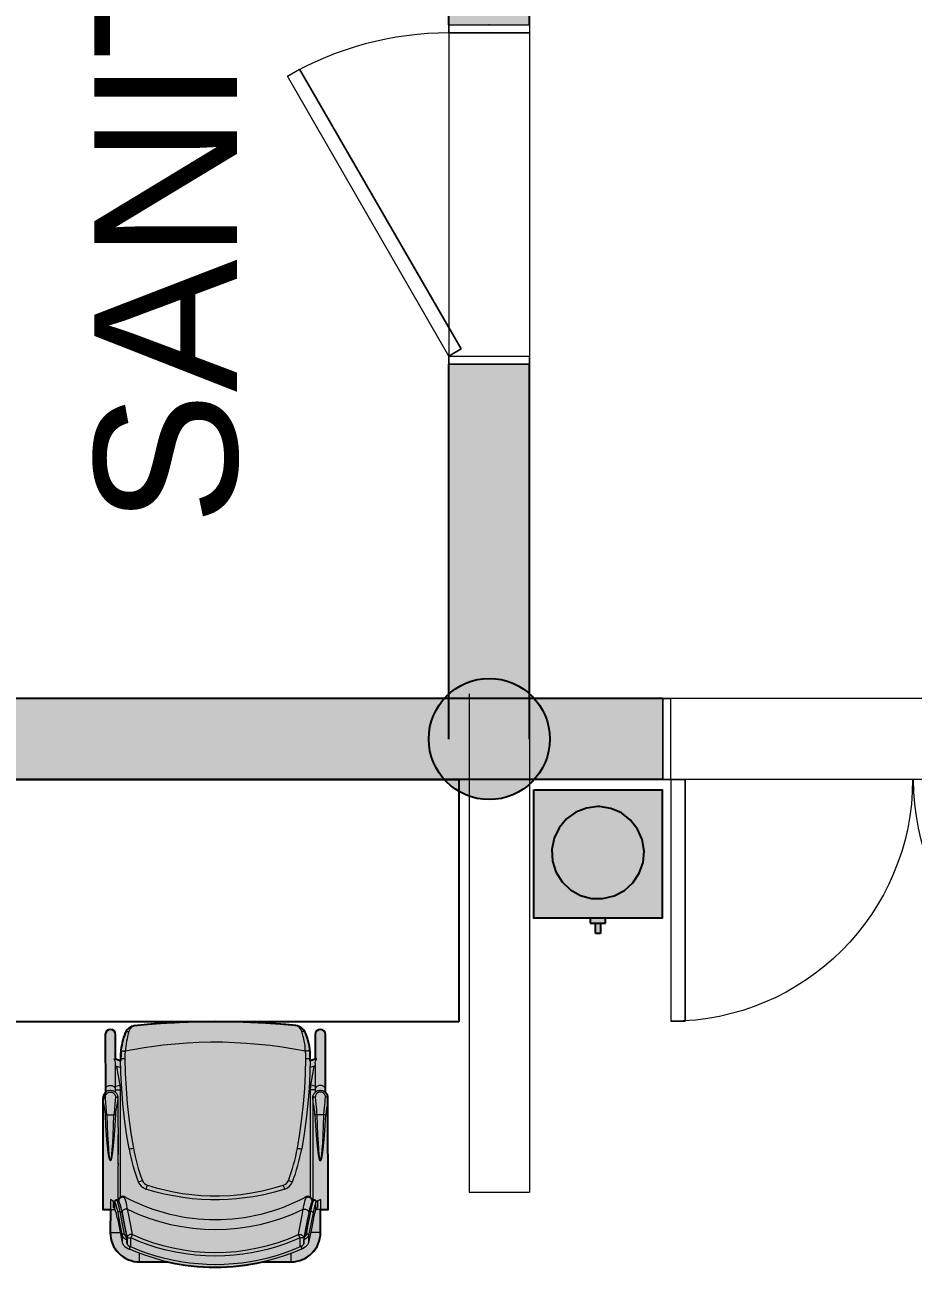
# Model space of a CAD drawing. Header units: metres. Extents: x 512 to 829, y -209 to 245.
# Drawn here: x 652.787 to 654.987, y -92.637 to -89.557 of the extents above; entities that cross this region are included whole.
import ezdxf

# ---------------------------------------------------------------- set-up
doc = ezdxf.new("R2010")
doc.units = ezdxf.units.M
doc.header["$LTSCALE"] = 0.508
doc.set_wipeout_variables(frame=1)
doc.header["$PDSIZE"] = -2
doc.layers.get('0').update_dxf_attribs({"lineweight": 15})
for name, color, linetype, lineweight in [('CONTORNO', 7, 'Continuous', 15), ('None', 7, 'Continuous', 5), ('NãoImprimir', 7, 'Continuous', 5), ('Peitoris', 2, 'Continuous', 5), ('Telhado-Princ', 7, 'Continuous', 5), ('TEXTO', 7, 'Continuous', 15)]:
    doc.layers.add(name, color=color, linetype=linetype, lineweight=lineweight)
for name, color, linetype in [('MB-ARQ-MOBILIÁRIO 02', 2, 'Continuous'), ('MB-ARQ-MOBILIÁRIO-CADEIRAS', 7, 'Continuous'), ('MB-ARQ-MOBILIÁRIO-EQUIPAMENTO', 21, 'Continuous'), ('MB-ARQ-MOBILIÁRIO-EQUIPAMENTO-HATCH', 253, 'Continuous')]:
    doc.layers.add(name, color=color, linetype=linetype)
doc.layers.add('MB-ARQ-MOBILIÁRIO-BP BRANCO', color=7, linetype='Continuous', true_color=0xebece5)
doc.layers.add('MB-ARQ-MOBILIÁRIO-CADEIRAS-02', color=7, linetype='Continuous', true_color=0x747474)
doc.styles.add('Arial', font='arial.ttf')

# ---------------------------------------------------------------- blocks, each defined once
blk = doc.blocks.new('Grupo-5617')
at = {"layer": 'None', "color": 7, "linetype": 'Continuous', "lineweight": 5}
for p, q in [((-0.42, 0.1), (-0.42, -0.1)), ((0.42, 0.1), (0.42, -0.1))]:
    blk.add_line(p, q, dxfattribs=at)
blk = doc.blocks.new('Grupo-5618')
at = {"layer": 'None', "color": 7, "linetype": 'Continuous', "lineweight": 5}
for points in [[(-0.42, 0.1), (-0.4, 0.1), (-0.4, -0.1), (-0.42, -0.1)], [(0.4, 0.1), (0.42, 0.1), (0.42, -0.1), (0.4, -0.1)]]:
    blk.add_lwpolyline(points, close=True, dxfattribs=at)
blk = doc.blocks.new('Grupo-5619')
at = {"layer": 'None', "color": 7, "linetype": 'Continuous', "lineweight": 5}
for p, q in [((-0.42, 0.1), (-0.4, 0.1)), ((-0.4, 0.1), (-0.4, -0.1)), ((0.42, 0.1), (0.4, 0.1)), ((0.4, 0.1), (0.4, -0.1)), ((-0.42, -0.1), (-0.4, -0.1)), ((0.42, -0.1), (0.4, -0.1))]:
    blk.add_line(p, q, dxfattribs=at)
at = {"layer": 'None', "color": 7}
for name in ['Grupo-5617', 'Grupo-5618']:
    blk.add_blockref(name, (0, 0), dxfattribs=at)
blk = doc.blocks.new('Grupo-5620')
at = {"layer": 'None', "color": 7, "linetype": 'Continuous', "lineweight": 5}
blk.add_arc((-0.4, 0.1), 0.8, 0, 30, dxfattribs=at)
blk = doc.blocks.new('Grupo-5621')
at = {"layer": 'None', "color": 7, "linetype": 'Continuous', "lineweight": 5}
blk.add_lwpolyline([(-0.4, 0.1), (0.2928, 0.5), (0.3103, 0.4697), (-0.3825, 0.0697)], close=True, dxfattribs=at)
blk = doc.blocks.new('Grupo-5622')
at = {"layer": 'None', "color": 7, "linetype": 'Continuous', "lineweight": 5}
for p, q in [((-0.4, 0.1), (0.2928, 0.5)), ((0.2928, 0.5), (0.3103, 0.4697)), ((-0.3825, 0.0697), (0.3103, 0.4697)), ((-0.4, 0.1), (-0.3825, 0.0697))]:
    blk.add_line(p, q, dxfattribs=at)
at = {"layer": 'None', "color": 7}
blk.add_blockref('Grupo-5621', (0, 0), dxfattribs=at)
blk = doc.blocks.new('Grupo-5623')
at = {"layer": 'Peitoris', "color": 7}
blk.add_blockref('Grupo-5622', (0, 0), dxfattribs=at)
blk = doc.blocks.new('Grupo-5624')
at = {"layer": 'None', "color": 7, "linetype": 'Continuous', "lineweight": 5}
for p, q in [((0.42, 0.1), (-0.42, 0.1)), ((0.42, -0.1), (-0.42, -0.1))]:
    blk.add_line(p, q, dxfattribs=at)
blk = doc.blocks.new('Door (2D)-196')
at = {"layer": 'NãoImprimir', "color": 7, "linetype": 'Continuous', "lineweight": 5}
for p in [(-0.42, 0), (0.42, 0)]:
    blk.add_point(p, dxfattribs=at)
at = {"layer": 'None', "color": 7}
for name in ['Grupo-5623', 'Grupo-5619']:
    blk.add_blockref(name, (0, 0), dxfattribs=at)
at = {"layer": 'Peitoris', "color": 7}
blk.add_blockref('Grupo-5620', (0, 0), dxfattribs=at)
at = {"layer": 'Telhado-Princ', "color": 7}
blk.add_blockref('Grupo-5624', (0, 0), dxfattribs=at)
blk = doc.blocks.new('Grupo-5745')
at = {"layer": 'None', "color": 7, "linetype": 'Continuous', "lineweight": 5}
for p, q in [((-0.62, 0.1), (-0.62, -0.1)), ((0.62, 0.1), (0.62, -0.1))]:
    blk.add_line(p, q, dxfattribs=at)
blk = doc.blocks.new('Grupo-5746')
at = {"layer": 'None', "color": 7, "linetype": 'Continuous', "lineweight": 5}
for points in [[(-0.62, 0.1), (-0.6, 0.1), (-0.6, -0.1), (-0.62, -0.1)], [(0.6, 0.1), (0.62, 0.1), (0.62, -0.1), (0.6, -0.1)]]:
    blk.add_lwpolyline(points, close=True, dxfattribs=at)
blk = doc.blocks.new('Grupo-5747')
at = {"layer": 'None', "color": 7, "linetype": 'Continuous', "lineweight": 5}
for p, q in [((-0.62, 0.1), (-0.6, 0.1)), ((-0.6, 0.1), (-0.6, -0.1)), ((0.62, 0.1), (0.6, 0.1)), ((0.6, 0.1), (0.6, -0.1)), ((-0.62, -0.1), (-0.6, -0.1)), ((0.62, -0.1), (0.6, -0.1))]:
    blk.add_line(p, q, dxfattribs=at)
at = {"layer": 'None', "color": 7}
for name in ['Grupo-5745', 'Grupo-5746']:
    blk.add_blockref(name, (0, 0), dxfattribs=at)
blk = doc.blocks.new('Grupo-5748')
at = {"layer": 'None', "color": 7, "linetype": 'Continuous', "lineweight": 5}
blk.add_arc((-0.6, 0.1), 0.5988, 0, 90, dxfattribs=at)
blk = doc.blocks.new('Grupo-5749')
at = {"layer": 'None', "color": 7, "linetype": 'Continuous', "lineweight": 5}
blk.add_lwpolyline([(-0.6, 0.1), (-0.6, 0.69875), (-0.565, 0.69875), (-0.565, 0.1)], close=True, dxfattribs=at)
blk = doc.blocks.new('Grupo-5750')
at = {"layer": 'None', "color": 7, "linetype": 'Continuous', "lineweight": 5}
for p, q in [((-0.6, 0.1), (-0.6, 0.69875)), ((-0.6, 0.69875), (-0.565, 0.69875)), ((-0.565, 0.1), (-0.565, 0.69875)), ((-0.6, 0.1), (-0.565, 0.1))]:
    blk.add_line(p, q, dxfattribs=at)
at = {"layer": 'None', "color": 7}
blk.add_blockref('Grupo-5749', (0, 0), dxfattribs=at)
blk = doc.blocks.new('Grupo-5751')
at = {"layer": 'Peitoris', "color": 7}
blk.add_blockref('Grupo-5750', (0, 0), dxfattribs=at)
blk = doc.blocks.new('Grupo-5752')
at = {"layer": 'None', "color": 7, "linetype": 'Continuous', "lineweight": 5}
blk.add_arc((0.6, 0.1), 0.5988, 90, 180, dxfattribs=at)
blk = doc.blocks.new('Grupo-5753')
at = {"layer": 'None', "color": 7, "linetype": 'Continuous', "lineweight": 5}
blk.add_lwpolyline([(0.6, 0.69875), (0.6, 0.1), (0.565, 0.1), (0.565, 0.69875)], close=True, dxfattribs=at)
blk = doc.blocks.new('Grupo-5754')
at = {"layer": 'None', "color": 7, "linetype": 'Continuous', "lineweight": 5}
for p, q in [((0.565, 0.69875), (0.565, 0.1)), ((0.6, 0.69875), (0.565, 0.69875)), ((0.6, 0.69875), (0.6, 0.1)), ((0.6, 0.1), (0.565, 0.1))]:
    blk.add_line(p, q, dxfattribs=at)
at = {"layer": 'None', "color": 7}
blk.add_blockref('Grupo-5753', (0, 0), dxfattribs=at)
blk = doc.blocks.new('Grupo-5755')
at = {"layer": 'Peitoris', "color": 7}
blk.add_blockref('Grupo-5754', (0, 0), dxfattribs=at)
blk = doc.blocks.new('Grupo-5756')
at = {"layer": 'None', "color": 7, "linetype": 'Continuous', "lineweight": 5}
for p, q in [((0.62, 0.1), (-0.62, 0.1)), ((0.62, -0.1), (-0.62, -0.1))]:
    blk.add_line(p, q, dxfattribs=at)
blk = doc.blocks.new('Door (2D)-213')
at = {"layer": 'NãoImprimir', "color": 7, "linetype": 'Continuous', "lineweight": 5}
for p in [(-0.62, 0), (0.62, 0)]:
    blk.add_point(p, dxfattribs=at)
at = {"layer": 'None', "color": 7}
for name in ['Grupo-5751', 'Grupo-5755', 'Grupo-5747']:
    blk.add_blockref(name, (0, 0), dxfattribs=at)
at = {"layer": 'Peitoris', "color": 7}
for name in ['Grupo-5748', 'Grupo-5752']:
    blk.add_blockref(name, (0, 0), dxfattribs=at)
at = {"layer": 'Telhado-Princ', "color": 7}
blk.add_blockref('Grupo-5756', (0, 0), dxfattribs=at)
blk = doc.blocks.new('A$C3F2E583A')
at = {"layer": 'MB-ARQ-MOBILIÁRIO-EQUIPAMENTO-HATCH'}
h = blk.add_hatch(color=253, dxfattribs=at)
h.dxf.hatch_style = 1
h.paths.add_polyline_path([(0, 0.0381), (0.3175, 0.0381), (0.3175, 0.3556), (0, 0.3556)])
h.paths.add_polyline_path([(0.1626, 0.3142), (0.1588, 0.3142), (0.1306, 0.3107), (0.104, 0.3002), (0.0809, 0.2836), (0.0627, 0.2617), (0.0504, 0.236), (0.0448, 0.208), (0.0464, 0.1795), (0.0549, 0.1524), (0.0699, 0.1281), (0.0905, 0.1083), (0.1152, 0.0943), (0.1427, 0.0868), (0.1712, 0.0863), (0.199, 0.0929), (0.2242, 0.1061), (0.2454, 0.1252), (0.2612, 0.149), (0.2706, 0.1759), (0.2731, 0.2042), (0.2684, 0.2324), (0.257, 0.2585), (0.2395, 0.2809), (0.2169, 0.2984), (0.1908, 0.3097)], flags=16)
h = blk.add_hatch(color=254, dxfattribs=at)
h.dxf.hatch_style = 1
h.paths.add_polyline_path([(0.1778, 0.0381), (0.1397, 0.0381), (0.1397, 0.0254), (0.1778, 0.0254)])
h.paths.add_polyline_path([(0.1651, 0.0254), (0.1524, 0.0254), (0.1524, 0), (0.1651, 0)])
h.paths.add_polyline_path([(0.2612, 0.149), (0.2706, 0.1759), (0.2731, 0.2042), (0.2684, 0.2324), (0.257, 0.2585), (0.2395, 0.2809), (0.2169, 0.2984), (0.1908, 0.3097), (0.1626, 0.3142), (0.1588, 0.3142), (0.1306, 0.3107), (0.104, 0.3002), (0.0809, 0.2836), (0.0627, 0.2617), (0.0504, 0.236), (0.0448, 0.208), (0.0464, 0.1795), (0.0549, 0.1524), (0.0699, 0.1281), (0.0905, 0.1083), (0.1152, 0.0943), (0.1427, 0.0868), (0.1712, 0.0863), (0.199, 0.0929), (0.2242, 0.1061), (0.2454, 0.1252)])
for p, q in [((0.1397, 0.0381), (0.1397, 0.0254)), ((0.1778, 0.0254), (0.1778, 0.0381)), ((0.1397, 0.0254), (0.1778, 0.0254)), ((0.1524, 0), (0.1524, 0.0254)), ((0.1651, 0.0254), (0.1651, 0)), ((0.1651, 0), (0.1524, 0))]:
    blk.add_line(p, q)
blk.add_lwpolyline([(0, 0.3556), (0.3175, 0.3556), (0.3175, 0.0381), (0, 0.0381), (0, 0.3556)])
blk.add_lwpolyline([(0.1588, 0.3142), (0.1306, 0.3107), (0.104, 0.3002), (0.0809, 0.2836), (0.0627, 0.2617), (0.0504, 0.236), (0.0448, 0.208), (0.0464, 0.1795), (0.0549, 0.1524), (0.0699, 0.1281), (0.0905, 0.1083), (0.1152, 0.0943), (0.1427, 0.0868), (0.1712, 0.0863), (0.199, 0.0929), (0.2242, 0.1061), (0.2454, 0.1252), (0.2612, 0.149), (0.2706, 0.1759), (0.2731, 0.2042), (0.2684, 0.2324), (0.257, 0.2585), (0.2395, 0.2809), (0.2169, 0.2984), (0.1908, 0.3097), (0.1626, 0.3142), (0.1588, 0.3142)], close=True)
blk = doc.blocks.new('TECTON FIXA')
h = blk.add_hatch(color=256)
edge = h.paths.add_edge_path()
edge.add_line((-0.2473, 0.0321), (-0.2473, 0.0928))
edge.add_line((-0.2473, 0.0928), (-0.2348, 0.0968))
edge.add_line((-0.2348, 0.0968), (-0.2348, 0.0817))
edge.add_arc((-0.105, 0.0817), 0.1298, 180, 204.5205)
edge.add_arc((-0.1939, 0.0412), 0.0321, 204.5205, 259.9408)
edge.add_arc((-0.002, 2.0405), 2.0405, 264.4455, 275.7159)
edge.add_arc((0.196, 0.0391), 0.0294, 280.2206, 337.5854)
edge.add_arc((0.0809, 0.0865), 0.1539, 337.5854, 356.3465)
edge.add_line((0.2344, 0.0767), (0.2348, 0.0968))
edge.add_line((0.2348, 0.0968), (0.2473, 0.0928))
edge.add_line((0.2473, 0.0928), (0.2473, 0.0321))
edge.add_arc((0.26, 0.0321), 0.0127, 180, 360)
edge.add_line((0.2727, 0.0321), (0.2726, 0.1751))
edge.add_arc((0.299, 0.1752), 0.0264, 140.266, 180.0527, ccw=False)
edge.add_line((0.2787, 0.192), (0.279, 0.4651))
edge.add_line((0.279, 0.4651), (0.26, 0.4651))
edge.add_line((0.26, 0.4651), (0.2604, 0.5221))
edge.add_arc((0.1881, 0.5226), 0.0723, 359.6453, 450.3547)
edge.add_line((0.1877, 0.5948), (0.1189, 0.5944))
edge.add_arc((0, 0.0855), 0.5226, 76.8468, 102.9792)
edge.add_line((-0.1174, 0.5948), (-0.1877, 0.5948))
edge.add_arc((-0.1877, 0.5221), 0.0727, 90, 180)
edge.add_line((-0.2604, 0.5221), (-0.26, 0.4651))
edge.add_line((-0.26, 0.4651), (-0.279, 0.4651))
edge.add_line((-0.279, 0.4651), (-0.2789, 0.1891))
edge.add_arc((-0.2605, 0.1891), 0.0185, 180.0184, 226.71)
edge.add_line((-0.2731, 0.1757), (-0.2727, 0.0321))
edge.add_arc((-0.26, 0.0321), 0.0127, 180.1644, 360)
blk.add_lwpolyline([(-0.2727, 0.0321, 1), (-0.2473, 0.0321), (-0.2473, 0.0928), (-0.2348, 0.0968), (-0.2348, 0.0817, 0.107401), (-0.2231, 0.0278, 0.246643), (-0.1995, 0.0096, 0.049216), (0.2012, 0.0101, 0.255663), (0.2231, 0.0278, 0.082044), (0.2344, 0.0767), (0.2348, 0.0968), (0.2473, 0.0928), (0.2473, 0.0321, 1), (0.2727, 0.0321), (0.2726, 0.1751, -0.175367), (0.2787, 0.192), (0.279, 0.4651), (0.26, 0.4651), (0.2604, 0.5221, 0.417845), (0.1877, 0.5948), (0.1189, 0.5944, 0.114521), (-0.1174, 0.5948), (-0.1877, 0.5948, 0.414214), (-0.2604, 0.5221), (-0.26, 0.4651), (-0.279, 0.4651), (-0.2789, 0.1891, 0.206597), (-0.2731, 0.1757), (-0.2727, 0.0321, 0.998567), (-0.2473, 0.0321), (-0.2473, 0.0928), (-0.2348, 0.0968)], format="xyb")
at = {"layer": 'MB-ARQ-MOBILIÁRIO-CADEIRAS', "linetype": 'Continuous', "lineweight": 15}
for p, q in [((-0.1174, 0.5948), (-0.1877, 0.5948)), ((-0.1877, 0.5948), (-0.1877, 0.5736)), ((0.1877, 0.5948), (0.1174, 0.5948)), ((0.1877, 0.5948), (0.1877, 0.5736)), ((-0.213, 0.5562), (-0.213, 0.5633)), ((-0.2098, 0.5579), (-0.2098, 0.5356)), ((0.2098, 0.5579), (0.2098, 0.5356)), ((0.213, 0.5562), (0.213, 0.5633)), ((-0.231, 0.5293), (-0.231, 0.5471)), ((-0.2188, 0.5499), (-0.2192, 0.5482)), ((-0.2192, 0.5482), (-0.2192, 0.5399)), ((-0.2188, 0.5356), (-0.2188, 0.5499)), ((-0.2188, 0.5356), (-0.2098, 0.5356)), ((0.2188, 0.5356), (0.2098, 0.5356)), ((0.2188, 0.5356), (0.2188, 0.5499)), ((0.2188, 0.5499), (0.2192, 0.5482)), ((0.2192, 0.5482), (0.2192, 0.5399)), ((0.231, 0.5293), (0.231, 0.5471)), ((-0.2604, 0.5221), (-0.2604, 0.4651)), ((-0.2604, 0.5221), (-0.2358, 0.5221)), ((0.2604, 0.5221), (0.2358, 0.5221)), ((0.2604, 0.4651), (0.2604, 0.5221)), ((-0.279, 0.4651), (-0.279, 0.3557)), ((-0.279, 0.4651), (-0.26, 0.4651)), ((-0.26, 0.44), (-0.26, 0.4651)), ((-0.26, 0.4651), (-0.2485, 0.4651)), ((-0.2492, 0.4633), (-0.2492, 0.447)), ((0.26, 0.4651), (0.2485, 0.4651)), ((0.2492, 0.4633), (0.2492, 0.447)), ((0.26, 0.44), (0.26, 0.4651)), ((0.279, 0.4651), (0.26, 0.4651)), ((0.279, 0.3557), (0.279, 0.4651)), ((-0.2532, 0.4441), (-0.2532, 0.4604)), ((-0.2498, 0.4455), (-0.2494, 0.4465)), ((-0.2498, 0.4455), (-0.2498, 0.4456)), ((-0.2492, 0.447), (-0.2494, 0.4466)), ((-0.2494, 0.4465), (-0.2494, 0.4466)), ((-0.241, 0.3558), (-0.241, 0.442)), ((-0.241, 0.4415), (-0.2407, 0.4416)), ((-0.24, 0.4435), (-0.24, 0.4433)), ((-0.2395, 0.4452), (-0.2395, 0.4447)), ((-0.235, 0.1685), (-0.235, 0.4342)), ((-0.2229, 0.4344), (-0.2237, 0.434)), ((-0.2229, 0.4344), (-0.2215, 0.435)), ((0.2229, 0.4344), (0.2215, 0.435)), ((0.2229, 0.4344), (0.2237, 0.434)), ((0.235, 0.4343), (0.235, 0.1685)), ((0.2395, 0.4452), (0.2395, 0.4447)), ((0.24, 0.4433), (0.24, 0.4435)), ((0.241, 0.4415), (0.2407, 0.4416)), ((0.241, 0.442), (0.241, 0.3558)), ((0.2492, 0.447), (0.2494, 0.4466)), ((0.2494, 0.4465), (0.2494, 0.4466)), ((0.2498, 0.4455), (0.2494, 0.4465)), ((0.2498, 0.4455), (0.2498, 0.4456)), ((0.2532, 0.4441), (0.2532, 0.4604)), ((-0.279, 0.3557), (-0.279, 0.3555)), ((-0.2787, 0.3449), (-0.2788, 0.3449)), ((-0.2412, 0.3449), (-0.2413, 0.3449)), ((-0.241, 0.3556), (-0.241, 0.3558)), ((0.2412, 0.3449), (0.2413, 0.3449)), ((0.2787, 0.3449), (0.2788, 0.3449)), ((0.279, 0.3557), (0.279, 0.3555)), ((-0.279, 0.2629), (-0.279, 0.1891)), ((-0.241, 0.1891), (-0.241, 0.2625)), ((0.241, 0.2625), (0.241, 0.1891)), ((0.279, 0.1891), (0.279, 0.2629)), ((-0.2688, 0.2306), (-0.2512, 0.2306)), ((0.2688, 0.2306), (0.2512, 0.2306)), ((-0.279, 0.1891), (-0.2789, 0.1891)), ((-0.2411, 0.1891), (-0.241, 0.1891)), ((0.2411, 0.1891), (0.241, 0.1891)), ((0.279, 0.1891), (0.2789, 0.1891)), ((-0.2727, 0.1752), (-0.2727, 0.1691)), ((-0.2727, 0.1691), (-0.2727, 0.0321)), ((-0.2473, 0.1691), (-0.2473, 0.1751)), ((-0.2473, 0.1034), (-0.2473, 0.1691)), ((-0.2473, 0.1685), (-0.235, 0.1685)), ((-0.2473, 0.1596), (-0.2359, 0.1576)), ((-0.2442, 0.1108), (-0.2359, 0.1576)), ((0.2473, 0.1685), (0.235, 0.1685)), ((0.2473, 0.1596), (0.2359, 0.1576)), ((0.2359, 0.1576), (0.2442, 0.1108)), ((0.2473, 0.1752), (0.2473, 0.1691)), ((0.2473, 0.1691), (0.2473, 0.1034)), ((0.2727, 0.1691), (0.2727, 0.1751)), ((0.2727, 0.0321), (0.2727, 0.1691)), ((-0.2504, 0.0918), (-0.2348, 0.0968)), ((-0.2473, 0.1097), (-0.2344, 0.1139)), ((-0.2473, 0.1096), (-0.2344, 0.1138)), ((-0.2473, 0.0321), (-0.2473, 0.0929)), ((0.2473, 0.1097), (0.2344, 0.1139)), ((0.2473, 0.1096), (0.2344, 0.1138)), ((0.2504, 0.0918), (0.2348, 0.0968)), ((0.2473, 0.093), (0.2473, 0.0321)), ((-0.235, 0.0891), (-0.235, 0.0883)), ((0.235, 0.0883), (0.235, 0.0891)), ((-0.2231, 0.0278), (-0.2231, 0.0285)), ((-0.1981, 0.0092), (-0.1981, 0.0093)), ((0.1981, 0.0092), (0.1981, 0.0093)), ((0.2231, 0.0278), (0.2231, 0.0285))]:
    blk.add_line(p, q, dxfattribs=at)
at = {"layer": 'MB-ARQ-MOBILIÁRIO-CADEIRAS', "linetype": 'Continuous', "lineweight": 15, "flags": 128}
for points in [[(-0.213, 0.5633), (-0.1931, 0.5716), (-0.1728, 0.5791), (-0.1523, 0.5857), (-0.1315, 0.5915), (-0.1098, 0.5966), (-0.0879, 0.6008), (-0.0659, 0.604), (-0.0438, 0.6063), (-0.0219, 0.6077), (0, 0.6082), (0.0216, 0.6077), (0.0432, 0.6064), (0.0648, 0.6042), (0.0862, 0.6011), (0.1081, 0.597), (0.1298, 0.5919), (0.1512, 0.586), (0.1724, 0.5792), (0.1929, 0.5717), (0.213, 0.5633)], [(-0.2098, 0.5579), (-0.1903, 0.566), (-0.1704, 0.5732), (-0.1503, 0.5797), (-0.1299, 0.5854), (-0.1087, 0.5903), (-0.0873, 0.5944), (-0.0658, 0.5976), (-0.0441, 0.5999), (-0.0221, 0.6013), (0, 0.6018), (0.0214, 0.6013), (0.0429, 0.6), (0.0642, 0.5978), (0.0854, 0.5947), (0.1071, 0.5907), (0.1286, 0.5857), (0.1499, 0.5798), (0.1709, 0.5731), (0.1905, 0.5659), (0.2098, 0.5579)], [(-0.231, 0.5471), (-0.23, 0.5497), (-0.2282, 0.5524), (-0.2259, 0.5549), (-0.2231, 0.5573), (-0.2196, 0.5598), (-0.2156, 0.5621), (-0.213, 0.5633)], [(-0.2188, 0.5499), (-0.2183, 0.5512), (-0.2174, 0.5526), (-0.2163, 0.5538), (-0.2149, 0.555), (-0.2131, 0.5562), (-0.2111, 0.5573), (-0.2098, 0.5579)], [(-0.2098, 0.5356), (-0.1906, 0.5437), (-0.1711, 0.5511), (-0.1513, 0.5576), (-0.1313, 0.5634), (-0.1104, 0.5685), (-0.0894, 0.5727), (-0.0681, 0.576), (-0.0468, 0.5785), (-0.0234, 0.5801), (0, 0.5806), (0.0246, 0.58), (0.0491, 0.5782), (0.0736, 0.5752), (0.0978, 0.5711), (0.1218, 0.5658), (0.1443, 0.5598), (0.1665, 0.5527), (0.1884, 0.5446), (0.2098, 0.5356)], [(0.2188, 0.5499), (0.2183, 0.5512), (0.2174, 0.5526), (0.2163, 0.5538), (0.2149, 0.555), (0.2131, 0.5562), (0.2111, 0.5573), (0.2098, 0.5579)], [(0.231, 0.5471), (0.23, 0.5497), (0.2282, 0.5524), (0.2259, 0.5549), (0.2231, 0.5573), (0.2196, 0.5598), (0.2156, 0.5621), (0.213, 0.5633)], [(-0.2427, 0.4875), (-0.2369, 0.5175), (-0.231, 0.5471)], [(-0.2419, 0.4736), (-0.2365, 0.5017), (-0.231, 0.5293)], [(-0.2256, 0.526), (-0.2263, 0.5221), (-0.2293, 0.5066), (-0.2362, 0.4704)], [(-0.2317, 0.4728), (-0.2257, 0.5037), (-0.2196, 0.5341)], [(-0.2313, 0.4728), (-0.2251, 0.5044), (-0.2188, 0.5356)], [(-0.231, 0.5293), (-0.2304, 0.5309), (-0.2292, 0.5326), (-0.2273, 0.5345), (-0.2247, 0.5366), (-0.2221, 0.5383), (-0.2192, 0.5399)], [(-0.2055, 0.5271), (-0.2075, 0.5268), (-0.2095, 0.5268), (-0.2116, 0.5272), (-0.2135, 0.528), (-0.2152, 0.5291), (-0.2166, 0.5304), (-0.2178, 0.532), (-0.2185, 0.5338), (-0.2188, 0.5356)], [(-0.2055, 0.5271), (-0.2073, 0.5176), (-0.2147, 0.4791), (-0.2174, 0.4646)], [(0.2055, 0.5271), (0.2075, 0.5268), (0.2095, 0.5268), (0.2116, 0.5272), (0.2135, 0.528), (0.2152, 0.5291), (0.2167, 0.5304), (0.2178, 0.532), (0.2185, 0.5338), (0.2188, 0.5356)], [(0.2055, 0.5271), (0.2073, 0.5176), (0.2147, 0.4791), (0.2174, 0.4646)], [(0.2313, 0.4728), (0.2251, 0.5044), (0.2188, 0.5356)], [(0.231, 0.5293), (0.2304, 0.5309), (0.2292, 0.5326), (0.2273, 0.5345), (0.2247, 0.5366), (0.2221, 0.5383), (0.2192, 0.5399)], [(0.2317, 0.4728), (0.2257, 0.5037), (0.2196, 0.5341)], [(0.2256, 0.526), (0.2263, 0.5221), (0.2293, 0.5066), (0.2362, 0.4704)], [(0.2427, 0.4875), (0.2369, 0.5175), (0.231, 0.5471)], [(0.2419, 0.4736), (0.2365, 0.5017), (0.231, 0.5293)], [(-0.2494, 0.4465), (-0.2481, 0.4496), (-0.2468, 0.4532), (-0.2456, 0.4574), (-0.2437, 0.4649), (-0.2419, 0.4736)], [(-0.2362, 0.4704), (-0.2369, 0.4665), (-0.2384, 0.4594), (-0.24, 0.4532), (-0.2417, 0.4476), (-0.2435, 0.4431)], [(-0.2395, 0.4452), (-0.2381, 0.4482), (-0.2368, 0.4519), (-0.2355, 0.4561), (-0.2342, 0.4611), (-0.2329, 0.4666), (-0.2317, 0.4728)], [(-0.2395, 0.4447), (-0.2381, 0.4477), (-0.2367, 0.4514), (-0.2353, 0.4557), (-0.234, 0.4608), (-0.2326, 0.4665), (-0.2313, 0.4728)], [(-0.2174, 0.4646), (-0.2192, 0.4642), (-0.2211, 0.4641), (-0.2231, 0.4643), (-0.2249, 0.4648), (-0.2266, 0.4657), (-0.2281, 0.4667), (-0.2294, 0.468), (-0.2304, 0.4695), (-0.231, 0.4711), (-0.2313, 0.4728)], [(-0.2174, 0.4646), (-0.2182, 0.4599), (-0.2191, 0.4555), (-0.2204, 0.4494), (-0.2218, 0.4441), (-0.2233, 0.4395), (-0.2248, 0.4359)], [(0.2174, 0.4646), (0.2192, 0.4642), (0.2211, 0.4641), (0.2231, 0.4643), (0.2249, 0.4648), (0.2266, 0.4657), (0.2281, 0.4667), (0.2294, 0.468), (0.2304, 0.4695), (0.231, 0.4711), (0.2313, 0.4728)], [(0.2174, 0.4646), (0.2183, 0.4599), (0.2191, 0.4555), (0.2204, 0.4494), (0.2218, 0.4441), (0.2233, 0.4395), (0.2248, 0.4359)], [(0.2395, 0.4447), (0.2381, 0.4477), (0.2367, 0.4514), (0.2353, 0.4557), (0.234, 0.4608), (0.2326, 0.4665), (0.2313, 0.4728)], [(0.2395, 0.4452), (0.2381, 0.4482), (0.2368, 0.4519), (0.2355, 0.4561), (0.2342, 0.4611), (0.2329, 0.4666), (0.2317, 0.4728)], [(0.2362, 0.4704), (0.237, 0.4665), (0.2384, 0.4594), (0.24, 0.4532), (0.2417, 0.4476), (0.2435, 0.4431)], [(0.2494, 0.4465), (0.2481, 0.4496), (0.2468, 0.4532), (0.2456, 0.4574), (0.2437, 0.4649), (0.2419, 0.4736)], [(-0.2494, 0.4466), (-0.2496, 0.4462), (-0.2498, 0.4456)], [(-0.2435, 0.4431), (-0.2439, 0.442), (-0.244, 0.4412)], [(-0.244, 0.4412), (-0.2428, 0.4417), (-0.2417, 0.442), (-0.2411, 0.4421), (-0.241, 0.442)], [(-0.24, 0.4433), (-0.2399, 0.4437), (-0.2395, 0.4447)], [(-0.24, 0.4433), (-0.24, 0.4429), (-0.2398, 0.4414), (-0.2394, 0.4398), (-0.2388, 0.4383), (-0.2379, 0.4368), (-0.2366, 0.4355), (-0.2352, 0.4344), (-0.2338, 0.4336), (-0.2323, 0.4331), (-0.2309, 0.4328), (-0.2295, 0.4327), (-0.2283, 0.4327), (-0.2272, 0.4329), (-0.2261, 0.4332), (-0.225, 0.4335), (-0.2237, 0.434), (-0.2237, 0.434)], [(-0.2248, 0.4359), (-0.2252, 0.435), (-0.2253, 0.4344), (-0.225, 0.434), (-0.2244, 0.4339), (-0.2229, 0.4344)], [(-0.2237, 0.434), (-0.2228, 0.4344), (-0.2215, 0.4351)], [(-0.1722, 0.4145), (-0.1462, 0.4221), (-0.1199, 0.4285), (-0.0933, 0.4336), (-0.0728, 0.4366), (-0.0521, 0.4389), (-0.0314, 0.4405), (-0.0106, 0.4412), (0.0122, 0.4412), (0.0351, 0.4402), (0.0579, 0.4384), (0.0806, 0.4356), (0.1038, 0.4317), (0.1269, 0.4269), (0.1497, 0.4212), (0.1722, 0.4145)], [(0.2216, 0.4351), (0.2224, 0.4346), (0.2237, 0.434)], [(0.2248, 0.4359), (0.2252, 0.435), (0.2253, 0.4344), (0.225, 0.434), (0.2244, 0.4339), (0.2229, 0.4344)], [(0.2237, 0.434), (0.2249, 0.4335), (0.226, 0.4332), (0.2272, 0.4329), (0.2284, 0.4327), (0.2297, 0.4327), (0.2311, 0.4328), (0.2326, 0.4332), (0.2342, 0.4338), (0.2356, 0.4346), (0.2369, 0.4357), (0.2381, 0.4371), (0.2389, 0.4386), (0.2395, 0.4401), (0.2399, 0.4416), (0.24, 0.4431), (0.24, 0.4433)], [(0.24, 0.4433), (0.2399, 0.4437), (0.2395, 0.4447)], [(0.244, 0.4412), (0.2428, 0.4417), (0.2417, 0.442), (0.2411, 0.4421), (0.241, 0.442)], [(0.2435, 0.4431), (0.2439, 0.442), (0.244, 0.4412)], [(0.2494, 0.4466), (0.2496, 0.4462), (0.2498, 0.4456)], [(-0.1722, 0.4145), (-0.172, 0.4144), (-0.1717, 0.4139), (-0.1713, 0.413), (-0.1708, 0.4118), (-0.1702, 0.4104), (-0.1696, 0.4087), (-0.1689, 0.4068), (-0.1683, 0.4049)], [(0.1683, 0.4049), (0.1469, 0.4113), (0.1253, 0.4168), (0.1034, 0.4215), (0.0814, 0.4252), (0.0586, 0.4282), (0.0356, 0.4301), (0.0126, 0.4312), (-0.0104, 0.4312), (-0.0369, 0.4301), (-0.0633, 0.4277), (-0.0895, 0.424), (-0.1161, 0.4189), (-0.1424, 0.4126), (-0.1683, 0.4049)], [(0.1722, 0.4145), (0.172, 0.4144), (0.1717, 0.4139), (0.1713, 0.413), (0.1708, 0.4118), (0.1702, 0.4104), (0.1696, 0.4087), (0.1689, 0.4068), (0.1683, 0.4049)], [(-0.279, 0.3555), (-0.279, 0.3541), (-0.2789, 0.351), (-0.2788, 0.348), (-0.2788, 0.3452), (-0.2788, 0.3449)], [(-0.279, 0.3555), (-0.279, 0.354), (-0.2789, 0.3511), (-0.2787, 0.3479), (-0.2787, 0.3461), (-0.2787, 0.3449)], [(-0.2788, 0.3449), (-0.2789, 0.3234), (-0.2789, 0.2973), (-0.279, 0.2795)], [(-0.2787, 0.3449), (-0.2788, 0.3197), (-0.2789, 0.2945), (-0.279, 0.2795)], [(-0.2413, 0.3449), (-0.2413, 0.3481), (-0.2411, 0.3513), (-0.241, 0.3539), (-0.241, 0.3556)], [(-0.241, 0.2808), (-0.2411, 0.2897), (-0.2412, 0.315), (-0.2413, 0.3449)], [(-0.2412, 0.3449), (-0.2412, 0.347), (-0.2411, 0.3498), (-0.241, 0.3526), (-0.241, 0.3556)], [(-0.241, 0.2808), (-0.2411, 0.3058), (-0.2412, 0.332), (-0.2412, 0.3449)], [(0.2413, 0.3449), (0.2413, 0.3481), (0.2411, 0.3513), (0.241, 0.3539), (0.241, 0.3558)], [(0.2412, 0.3449), (0.2412, 0.3307), (0.2411, 0.3046), (0.241, 0.2806)], [(0.241, 0.2806), (0.2411, 0.2897), (0.2412, 0.315), (0.2413, 0.3449)], [(0.279, 0.3555), (0.279, 0.354), (0.2789, 0.3511), (0.2787, 0.3479), (0.2787, 0.3461), (0.2787, 0.3449)], [(0.2787, 0.3449), (0.2788, 0.3197), (0.2789, 0.2945), (0.279, 0.2794)], [(0.2788, 0.3449), (0.2788, 0.3462), (0.2789, 0.3489), (0.2789, 0.3518), (0.279, 0.3548), (0.279, 0.3555)], [(0.279, 0.2794), (0.279, 0.2936), (0.2789, 0.3197), (0.2788, 0.3449)], [(-0.235, 0.0909), (-0.234, 0.1283), (-0.2321, 0.1657), (-0.2291, 0.203), (-0.225, 0.2405), (-0.2199, 0.2778), (-0.2138, 0.315)], [(-0.2031, 0.3133), (-0.2091, 0.2767), (-0.2141, 0.24), (-0.2181, 0.2031), (-0.2212, 0.1658), (-0.2232, 0.1285), (-0.2242, 0.0912)], [(0.2242, 0.0912), (0.2232, 0.1283), (0.2212, 0.1653), (0.2182, 0.2023), (0.2142, 0.2394), (0.2091, 0.2765), (0.2031, 0.3133)], [(0.2138, 0.315), (0.2199, 0.2781), (0.225, 0.241), (0.229, 0.2038), (0.232, 0.1662), (0.234, 0.1286), (0.235, 0.0909)], [(-0.279, 0.2795), (-0.279, 0.2693), (-0.279, 0.2629)], [(-0.241, 0.2625), (-0.241, 0.2645), (-0.241, 0.2808)], [(0.241, 0.2625), (0.241, 0.2645), (0.241, 0.2806)], [(0.279, 0.2794), (0.279, 0.2693), (0.279, 0.2629)], [(-0.2789, 0.1891), (-0.2784, 0.195), (-0.2776, 0.201), (-0.2765, 0.2072), (-0.2754, 0.2136), (-0.2741, 0.2221), (-0.2733, 0.2308)], [(-0.2688, 0.2306), (-0.2693, 0.2216), (-0.2702, 0.2126), (-0.2716, 0.1997), (-0.2722, 0.1933), (-0.2725, 0.187)], [(-0.2475, 0.187), (-0.248, 0.1956), (-0.2489, 0.2044), (-0.2503, 0.2174), (-0.2508, 0.224), (-0.2512, 0.2306)], [(-0.2467, 0.2308), (-0.2462, 0.2245), (-0.2454, 0.2182), (-0.2443, 0.212), (-0.2432, 0.2058), (-0.2419, 0.1974), (-0.2411, 0.1891)], [(0.2467, 0.2308), (0.2462, 0.2245), (0.2454, 0.2182), (0.2443, 0.212), (0.2432, 0.2058), (0.2419, 0.1974), (0.2411, 0.1891)], [(0.2475, 0.187), (0.248, 0.1956), (0.2489, 0.2044), (0.2503, 0.2174), (0.2508, 0.224), (0.2512, 0.2306)], [(0.2688, 0.2306), (0.2693, 0.2216), (0.2702, 0.2126), (0.2716, 0.1997), (0.2722, 0.1933), (0.2725, 0.187)], [(0.2789, 0.1891), (0.2784, 0.195), (0.2776, 0.201), (0.2765, 0.2072), (0.2754, 0.2136), (0.2741, 0.2221), (0.2733, 0.2308)], [(-0.2789, 0.1891), (-0.2787, 0.1887), (-0.2783, 0.1883), (-0.2776, 0.188), (-0.2769, 0.1877), (-0.2759, 0.1874), (-0.2749, 0.1872), (-0.2737, 0.1871), (-0.2725, 0.187)], [(-0.2782, 0.184), (-0.2787, 0.186), (-0.2789, 0.1891)], [(-0.2725, 0.187), (-0.2724, 0.1848), (-0.2719, 0.1828), (-0.2711, 0.1809), (-0.27, 0.1792), (-0.2686, 0.1777), (-0.267, 0.1764), (-0.2651, 0.1754), (-0.2631, 0.1748), (-0.2611, 0.1744), (-0.2589, 0.1744), (-0.2569, 0.1748), (-0.2549, 0.1754), (-0.253, 0.1764), (-0.2514, 0.1777), (-0.25, 0.1792), (-0.2488, 0.181), (-0.248, 0.1829), (-0.2476, 0.1849), (-0.2475, 0.187)], [(-0.2475, 0.187), (-0.2463, 0.1871), (-0.2451, 0.1872), (-0.2441, 0.1874), (-0.2431, 0.1877), (-0.2423, 0.188), (-0.2417, 0.1883), (-0.2413, 0.1887), (-0.2411, 0.1891)], [(-0.2411, 0.1891), (-0.2413, 0.1861), (-0.2417, 0.1841)], [(0.2475, 0.187), (0.2463, 0.1871), (0.2451, 0.1872), (0.2441, 0.1874), (0.2431, 0.1877), (0.2424, 0.188), (0.2417, 0.1883), (0.2413, 0.1887), (0.2411, 0.1891)], [(0.2411, 0.1891), (0.2413, 0.1861), (0.2418, 0.184)], [(0.2725, 0.187), (0.2724, 0.1848), (0.2719, 0.1828), (0.2711, 0.1809), (0.27, 0.1792), (0.2686, 0.1777), (0.267, 0.1764), (0.2651, 0.1754), (0.2631, 0.1748), (0.2611, 0.1744), (0.2589, 0.1744), (0.2569, 0.1748), (0.2549, 0.1754), (0.253, 0.1764), (0.2514, 0.1777), (0.25, 0.1792), (0.2488, 0.181), (0.248, 0.1829), (0.2476, 0.1849), (0.2475, 0.187)], [(0.2789, 0.1891), (0.2787, 0.1887), (0.2783, 0.1883), (0.2777, 0.188), (0.2769, 0.1877), (0.2759, 0.1874), (0.2749, 0.1872), (0.2737, 0.1871), (0.2725, 0.187)], [(0.2783, 0.1841), (0.2787, 0.186), (0.2789, 0.1891)], [(-0.2783, 0.184), (-0.2778, 0.1824), (-0.2768, 0.1803), (-0.2755, 0.1783), (-0.274, 0.1765), (-0.2722, 0.1749), (-0.2703, 0.1735), (-0.2682, 0.1724), (-0.2659, 0.1715), (-0.2635, 0.171), (-0.2611, 0.1707), (-0.2586, 0.1707), (-0.2562, 0.171), (-0.2538, 0.1716), (-0.2515, 0.1725), (-0.2494, 0.1737), (-0.2474, 0.1752), (-0.2457, 0.1768), (-0.2442, 0.1787), (-0.243, 0.1807), (-0.242, 0.1829), (-0.2417, 0.1841)], [(-0.2727, 0.1691), (-0.2726, 0.1676), (-0.2721, 0.1658), (-0.2713, 0.164), (-0.2702, 0.1624), (-0.2688, 0.1609), (-0.2671, 0.1597), (-0.2652, 0.1588), (-0.2632, 0.1582), (-0.2611, 0.1579), (-0.2589, 0.1579), (-0.2568, 0.1582), (-0.2548, 0.1588), (-0.2529, 0.1597), (-0.2512, 0.1609), (-0.2498, 0.1624), (-0.2487, 0.164), (-0.2479, 0.1658), (-0.2474, 0.1676), (-0.2473, 0.1691)], [(0.2417, 0.184), (0.2422, 0.1824), (0.2432, 0.1803), (0.2445, 0.1783), (0.246, 0.1765), (0.2478, 0.1749), (0.2497, 0.1735), (0.2518, 0.1724), (0.2541, 0.1715), (0.2565, 0.171), (0.2589, 0.1707), (0.2614, 0.1707), (0.2638, 0.171), (0.2662, 0.1716), (0.2685, 0.1725), (0.2706, 0.1737), (0.2726, 0.1751), (0.2743, 0.1768), (0.2758, 0.1787), (0.277, 0.1807), (0.278, 0.1829), (0.2783, 0.1841)], [(0.2727, 0.1691), (0.2726, 0.1676), (0.2721, 0.1658), (0.2713, 0.164), (0.2702, 0.1624), (0.2688, 0.1609), (0.2671, 0.1597), (0.2652, 0.1588), (0.2632, 0.1582), (0.2611, 0.1579), (0.2589, 0.1579), (0.2568, 0.1582), (0.2548, 0.1588), (0.2529, 0.1597), (0.2512, 0.1609), (0.2498, 0.1624), (0.2487, 0.164), (0.2479, 0.1658), (0.2474, 0.1676), (0.2473, 0.1691)], [(-0.2473, 0.1034), (-0.2475, 0.1012), (-0.2483, 0.0981), (-0.249, 0.0963), (-0.2498, 0.0946), (-0.2506, 0.0932), (-0.2509, 0.0923), (-0.2509, 0.0919), (-0.2506, 0.0918), (-0.2504, 0.0918)], [(0.2473, 0.1034), (0.2473, 0.1034), (0.2475, 0.1012), (0.2483, 0.0981), (0.249, 0.0963), (0.2498, 0.0946), (0.2506, 0.0932), (0.2509, 0.0923), (0.2509, 0.0919), (0.2506, 0.0918), (0.2504, 0.0918)], [(-0.2341, 0.072), (-0.2348, 0.0814), (-0.235, 0.0909)], [(-0.2341, 0.072), (-0.2339, 0.072), (-0.2332, 0.0721), (-0.2322, 0.0722), (-0.2309, 0.0723), (-0.2292, 0.0725), (-0.2274, 0.0727), (-0.2254, 0.0729), (-0.2233, 0.0732)], [(-0.2242, 0.0912), (-0.224, 0.0822), (-0.2233, 0.0732)], [(-0.2233, 0.0732), (-0.1944, 0.0679), (-0.1653, 0.0633), (-0.1361, 0.0594), (-0.1066, 0.0562), (-0.0771, 0.0538), (-0.0474, 0.0521), (-0.0181, 0.0512), (0.0113, 0.0512), (0.0407, 0.0518), (0.0703, 0.0533), (0.0998, 0.0556), (0.1292, 0.0586), (0.1528, 0.0615), (0.1764, 0.065), (0.1999, 0.0688), (0.2233, 0.0732)], [(0.2233, 0.0732), (0.224, 0.0821), (0.2242, 0.0912)], [(0.2341, 0.072), (0.2339, 0.072), (0.2332, 0.0721), (0.2322, 0.0722), (0.2309, 0.0723), (0.2292, 0.0725), (0.2274, 0.0727), (0.2254, 0.0729), (0.2233, 0.0732)], [(0.235, 0.0909), (0.2348, 0.0814), (0.2341, 0.072)], [(-0.2231, 0.0285), (-0.2226, 0.0275), (-0.2218, 0.0266), (-0.2209, 0.0259), (-0.2197, 0.0253), (-0.2185, 0.0248), (-0.2171, 0.0246), (-0.2157, 0.0245), (-0.2142, 0.0246)], [(-0.2142, 0.0246), (-0.2127, 0.0209), (-0.2109, 0.0178), (-0.2088, 0.0151), (-0.2059, 0.0125), (-0.2028, 0.0107), (-0.1995, 0.0096), (-0.1984, 0.0093), (-0.1981, 0.0093), (-0.1981, 0.0093), (-0.1981, 0.0093)], [(0.1981, 0.0093), (0.167, 0.0067), (0.1358, 0.0045), (0.0895, 0.0021), (0.0432, 0.0007), (-0.0033, 0.0003), (-0.0498, 0.0008), (-0.0869, 0.002), (-0.124, 0.0038), (-0.1611, 0.0062), (-0.1981, 0.0093)], [(-0.1981, 0.0092), (-0.168, 0.0066), (-0.1379, 0.0044), (-0.1076, 0.0027), (-0.0772, 0.0014), (-0.0543, 0.0007), (-0.0314, 0.0002)], [(-0.0314, 0.0002), (0, 0), (0.0314, 0.0002)], [(0.0314, 0.0002), (0.0543, 0.0007), (0.0772, 0.0014), (0.1075, 0.0027), (0.1378, 0.0044), (0.168, 0.0066), (0.1981, 0.0092)], [(0.1981, 0.0093), (0.1981, 0.0093), (0.1981, 0.0093), (0.1984, 0.0093), (0.1995, 0.0096), (0.2028, 0.0107), (0.2059, 0.0125), (0.2088, 0.0151), (0.2109, 0.0178), (0.2127, 0.0209), (0.2142, 0.0246)], [(0.2231, 0.0285), (0.2226, 0.0275), (0.2218, 0.0266), (0.2209, 0.0259), (0.2197, 0.0253), (0.2185, 0.0248), (0.2171, 0.0246), (0.2157, 0.0245), (0.2142, 0.0246)]]:
    blk.add_lwpolyline(points, dxfattribs=at)
at = {"layer": 'MB-ARQ-MOBILIÁRIO-CADEIRAS', "linetype": 'Continuous', "lineweight": 15}
for centre, radius, start, end in [((-0.1877, 0.5221), 0.0727, 90, 180), ((0.1877, 0.5221), 0.0727, 0, 90), ((0, 0.0732), 0.4983, 65.6464, 114.3536), ((-0.2269, 0.53), 0.00416, 188.5717, 288.717), ((-0.2102, 0.5209), 0.0162, 125.4756, 161.5012), ((-0.2532, 0.5396), 0.034, 350.6524, 0.5406), ((-0.1511, 0.5605), 0.0638, 202.9741, 211.4804), ((0.1511, 0.5605), 0.0638, 328.5196, 337.0259), ((0.2532, 0.5396), 0.034, 179.4594, 189.3476), ((0.2102, 0.5209), 0.0162, 18.4988, 54.5244), ((0.2269, 0.53), 0.00416, 251.283, 351.4283), ((0, 0.0169), 0.4977, 64.0966, 115.9034), ((-0.2584, 0.4718), 0.0125, 294.6433, 317.3538), ((-0.3636, 0.5073), 0.1226, 338.9866, 350.7176), ((-0.2378, 0.4743), 0.00418, 189.2495, 291.4292), ((0, 0.0169), 0.5113, 116.9435, 117.5164), ((0, 0.0169), 0.4732, 62.0829, 117.9171), ((0, 0.0169), 0.5113, 62.4836, 63.0565), ((0.2378, 0.4743), 0.00418, 248.5708, 350.7505), ((0.3636, 0.5073), 0.1226, 189.2824, 201.0134), ((0.2584, 0.4718), 0.0125, 222.6462, 245.3567), ((-0.1961, 0.3364), 0.1217, 116.2047, 121.6837), ((0, 0.0169), 0.4965, 120.6581, 121.5751), ((-0.2612, 0.4591), 0.017, 298.1422, 314.8569), ((-0.2453, 0.4455), 0.00447, 179.2728, 287.2626), ((-0.2453, 0.4467), 0.00406, 182.2689, 297.618), ((0, 0.0169), 0.4882, 119.4361, 119.547), ((-0.2372, 0.4435), 0.00277, 143.533, 180.5237), ((-0.2293, 0.445), 0.0101, 181.9196, 296.3926), ((0.2293, 0.445), 0.0101, 243.6074, 358.0804), ((0.2372, 0.4435), 0.00277, 359.4763, 36.467), ((0, 0.0169), 0.4882, 60.453, 60.5631), ((0.2453, 0.4467), 0.00406, 242.382, 357.7311), ((0.2453, 0.4455), 0.00447, 252.7374, 0.7272), ((0.2612, 0.4591), 0.017, 225.1431, 241.8578), ((0.1961, 0.3364), 0.1217, 58.3163, 63.7953), ((0, 0.0169), 0.4965, 58.4249, 59.3419), ((-0.163, 0.3859), 0.0299, 107.7751, 158.908), ((-0.1622, 0.386), 0.0199, 107.8621, 158.9799), ((0.1622, 0.386), 0.0199, 21.0197, 72.1383), ((0.163, 0.3859), 0.0299, 21.0921, 72.2248), ((0.2233, 0.2369), 0.444, 158.9059, 169.8688), ((0.2253, 0.2368), 0.4351, 158.9426, 169.8619), ((-0.2178, 0.3051), 0.0955, 67.1835, 73.6696), ((0.2178, 0.3051), 0.0955, 106.3304, 112.8165), ((-0.2253, 0.2368), 0.4351, 10.1381, 21.0574), ((-0.2233, 0.2369), 0.444, 10.1312, 21.0941), ((0.0864, 0.3477), 0.1549, 358.9672, 2.9502), ((-0.226, 0.2016), 0.1141, 78.4183, 83.8838), ((0.226, 0.2016), 0.1141, 96.1162, 101.5817), ((-0.2642, 0.384), 0.1535, 266.5839, 268.2582), ((-0.2558, 0.384), 0.1535, 271.7418, 273.4161), ((0.2558, 0.384), 0.1535, 266.5839, 268.2582), ((0.2642, 0.384), 0.1535, 271.7418, 273.4161), ((-0.26, 0.1891), 0.019, 180, 195.191), ((-0.26, 0.1891), 0.019, 344.7874, 0), ((0.26, 0.1891), 0.019, 180, 195.1712), ((0.26, 0.1891), 0.019, 344.7721, 0), ((-0.2977, 0.1685), 0.0627, 350, 0), ((0.2977, 0.1685), 0.0627, 180, 190), ((-0.2278, 0.0248), 0.0665, 86.8761, 96.2235), ((-0.0757, 0.0881), 0.1592, 179.9392, 202.2345), ((-0.0703, 0.0901), 0.1647, 186.3143, 201.9491), ((-0.0042, 0.0893), 0.2197, 184.2099, 197.1245), ((0.0044, 0.0892), 0.2195, 342.8701, 355.7956), ((0.0769, 0.0878), 0.1581, 337.7028, 0.1577), ((0.0704, 0.0901), 0.1647, 338.0486, 353.6881), ((0.2278, 0.0248), 0.0665, 83.7765, 93.1239), ((-0.26, 0.0321), 0.0127, 180, 0), ((0.26, 0.0321), 0.0127, 180, 0), ((-0.1945, 0.04), 0.0309, 201.723, 263.2963), ((-0.1952, 0.0392), 0.0301, 202.0606, 264.6057), ((0.1945, 0.04), 0.0309, 276.7037, 338.277), ((0.1952, 0.0391), 0.0301, 275.3866, 337.9471)]:
    blk.add_arc(centre, radius, start, end, dxfattribs=at)
for centre, ratio in [((-0.26, -0.0544), 0.047572), ((-0.26, -0.0546), 0.031548), ((0.26, -0.0544), 0.047572), ((0.26, -0.0546), 0.031548)]:
    blk.add_ellipse(centre, major_axis=(0, 0.3994), ratio=ratio, start_param=5.507673, end_param=7.058698, dxfattribs=at)
blk = doc.blocks.new('MESÃO VICE CEO1')
at = {"layer": 'MB-ARQ-MOBILIÁRIO 02'}
blk.add_lwpolyline([(0, 0.6), (1.2, 0.6), (1.2, 0), (0, 0)], close=True, dxfattribs=at)
blk = doc.blocks.new('Grupo-6075')
at = {"layer": 'None', "linetype": 'Continuous', "lineweight": 0}
h = blk.add_hatch(color=255, dxfattribs=at)
edge = h.paths.add_edge_path()
edge.add_arc((-61.2501, 7.3119), 0.15, 0, 360, ccw=False)
at = {"layer": 'None', "color": 7, "linetype": 'Continuous', "lineweight": 25}
blk.add_circle((-61.2501, 7.3119), 0.15, dxfattribs=at)

msp = doc.modelspace()

# ---------------------------------------------------------------- linework, layer by layer
at = {"layer": 'CONTORNO', "color": 7, "linetype": 'Continuous', "lineweight": 5}
for p, q in [((653.8873, -91.2132), (653.8873, -92.4469)), ((654.0373, -91.2132), (654.0373, -92.4469)), ((653.8873, -92.4469), (654.0373, -92.4469))]:
    msp.add_line(p, q, dxfattribs=at)
at = {"layer": 'None', "color": 7, "linetype": 'Continuous', "lineweight": 25}
for p, q in [((654.0373, -89.5568), (654.0373, -87.8334)), ((654.0373, -91.325), (654.0373, -90.3968)), ((654.3673, -91.425), (650.2623, -91.425))]:
    msp.add_line(p, q, dxfattribs=at)

# ---------------------------------------------------------------- block references
at = {"layer": 'MB-ARQ-MOBILIÁRIO-BP BRANCO', "rotation": 180}
msp.add_blockref('MESÃO VICE CEO1', (653.8623, -91.425), dxfattribs=at)
at = {"layer": 'MB-ARQ-MOBILIÁRIO-CADEIRAS-02', "linetype": 'Continuous', "rotation": 180}
msp.add_blockref('TECTON FIXA', (653.259, -92.0247), dxfattribs=at)
at = {"layer": 'MB-ARQ-MOBILIÁRIO-EQUIPAMENTO'}
msp.add_blockref('A$C3F2E583A', (654.0478, -91.8065), dxfattribs=at)
at = {"layer": 'None', "color": 7, "xscale": -1, "rotation": 180}
msp.add_blockref('Door (2D)-213', (654.9873, -91.325), dxfattribs=at)

# ---------------------------------------------------------------- wipeouts: each hides what was drawn before it
at = {"color": 7, "linetype": 'Continuous', "lineweight": 5}
msp.add_wipeout([(653.8373, -91.225), (653.8373, -88.775), (650.2623, -88.775), (650.2623, -91.225)], dxfattribs=at).dxf.layer = 'None'

# ---------------------------------------------------------------- next in the draw order: linework, layer by layer
at = {"layer": 'None', "color": 7, "linetype": 'Continuous', "lineweight": 25}
for p, q in [((653.8373, -89.5568), (653.8373, -88.775)), ((653.8373, -91.325), (653.8373, -90.3968)), ((654.3673, -91.225), (652.7373, -91.225))]:
    msp.add_line(p, q, dxfattribs=at)
at = {"layer": 'None', "color": 250, "linetype": 'Continuous'}
for points in [[(654.0373, -89.5568), (653.8373, -89.5568), (654.0373, -87.8334), (653.8373, -87.8334)], [(654.0373, -91.325), (653.8373, -91.325), (654.0373, -90.3968), (653.8373, -90.3968)], [(654.3673, -91.225), (654.3673, -91.425), (650.2623, -91.225), (650.2623, -91.425)]]:
    msp.add_solid(points, dxfattribs=at)

# ---------------------------------------------------------------- next in the draw order: block references
at = {"layer": 'None', "color": 7, "rotation": 90}
msp.add_blockref('Door (2D)-196', (653.9373, -89.9768), dxfattribs=at)
at = {"layer": 'None', "color": 7}
msp.add_blockref('Grupo-6075', (715.1875, -98.6368), dxfattribs=at)

# ---------------------------------------------------------------- next in the draw order: texts
at = {"layer": 'TEXTO', "color": 7, "insert": (652.9592, -90), "char_height": 0.3537, "attachment_point": 2, "rotation": 90, "line_spacing_factor": 0.96736, "style": 'Arial'}
msp.add_mtext('SANIT.', dxfattribs=at)

doc.saveas('drawing.dxf')
